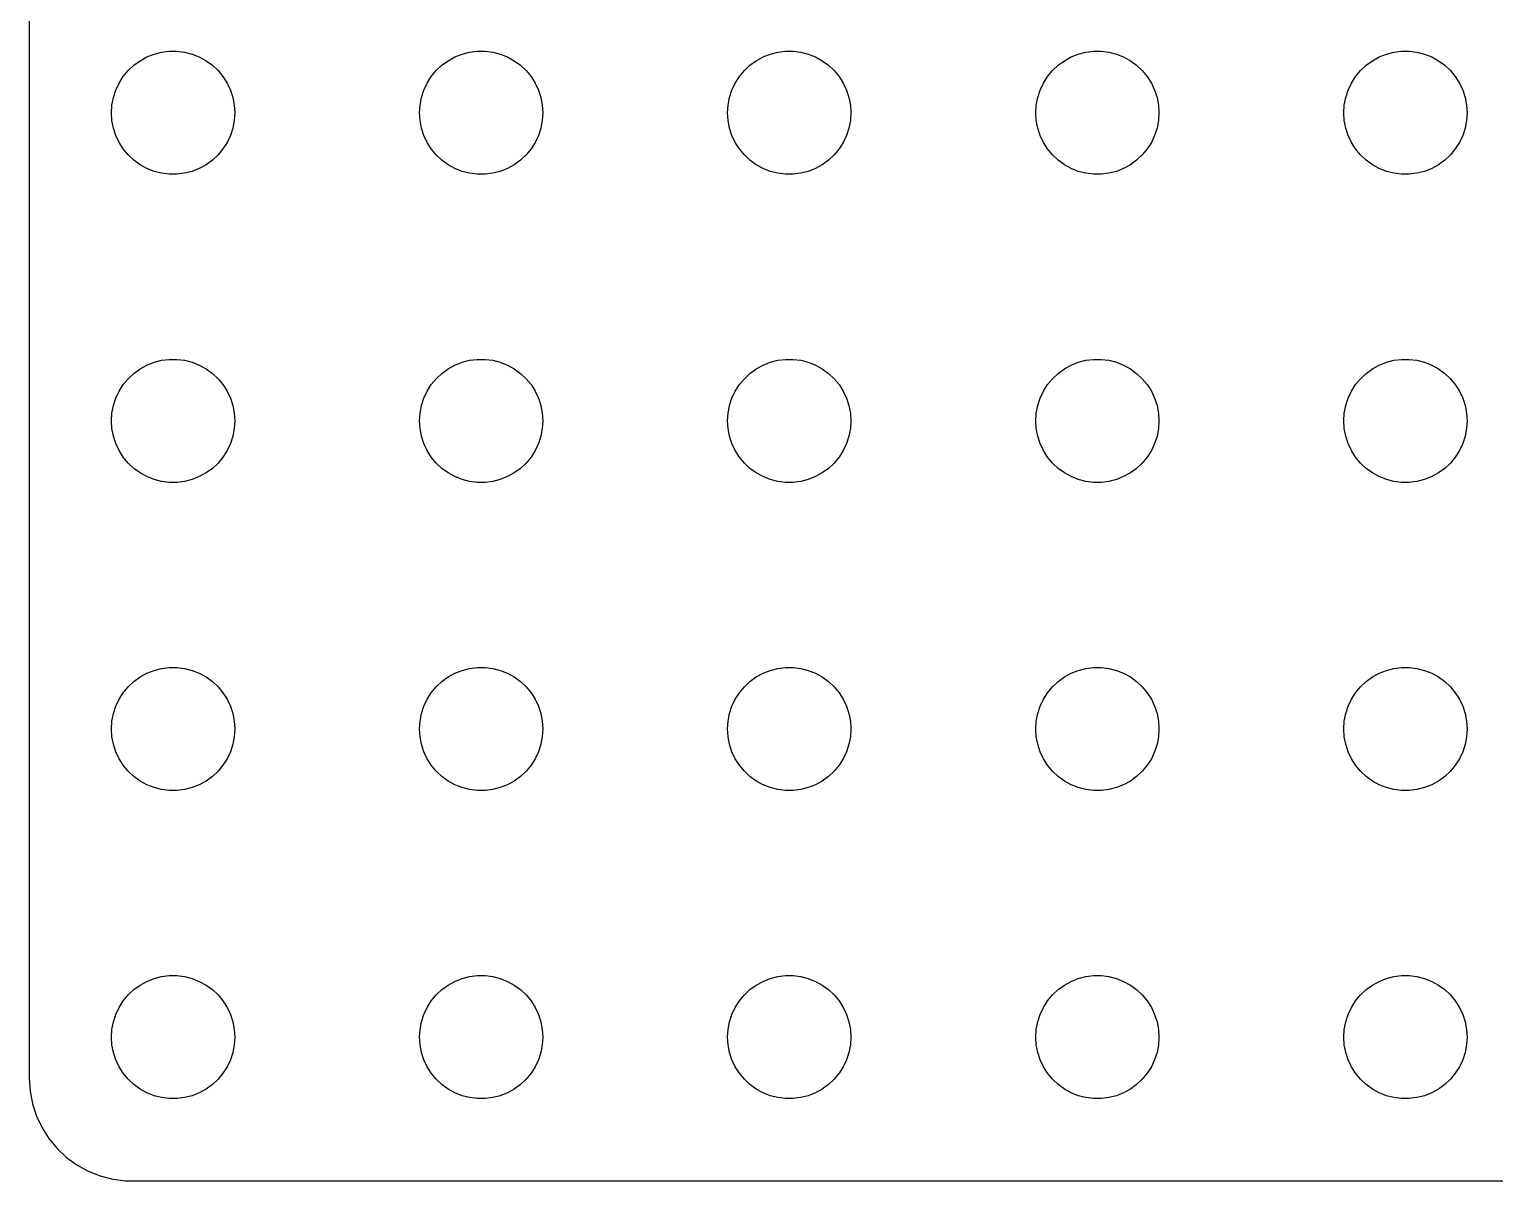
# Model space of a CAD drawing. Header units: metres. Extents: x -134 to 134, y -112 to 112.
# Drawn here: x -134.5 to -63.2, y -112 to -55.9 of the extents above; entities that cross this region are included whole.
import ezdxf

# ---------------------------------------------------------------- set-up
doc = ezdxf.new("R2010")
doc.units = ezdxf.units.M

msp = doc.modelspace()

# ---------------------------------------------------------------- linework, layer by layer
for p, q in [((-134.5, 107), (-134.5, -107)), ((-128.427, -57.1468), (-128.062, -57.0531)), ((-128.062, -57.0531), (-127.688, -57.0059)), ((-127.688, -57.0059), (-127.312, -57.0059)), ((-127.312, -57.0059), (-126.938, -57.0531)), ((-126.938, -57.0531), (-126.573, -57.1468)), ((-113.427, -57.1468), (-113.062, -57.0531)), ((-113.062, -57.0531), (-112.688, -57.0059)), ((-112.688, -57.0059), (-112.312, -57.0059)), ((-112.312, -57.0059), (-111.938, -57.0531)), ((-111.938, -57.0531), (-111.573, -57.1468)), ((-98.427, -57.1468), (-98.0621, -57.0531)), ((-98.0621, -57.0531), (-97.6884, -57.0059)), ((-97.6884, -57.0059), (-97.3116, -57.0059)), ((-97.3116, -57.0059), (-96.9379, -57.0531)), ((-96.9379, -57.0531), (-96.573, -57.1468)), ((-83.427, -57.1468), (-83.0621, -57.0531)), ((-83.0621, -57.0531), (-82.6884, -57.0059)), ((-82.6884, -57.0059), (-82.3116, -57.0059)), ((-82.3116, -57.0059), (-81.9379, -57.0531)), ((-81.9379, -57.0531), (-81.573, -57.1468)), ((-68.427, -57.1468), (-68.0621, -57.0531)), ((-68.0621, -57.0531), (-67.6884, -57.0059)), ((-67.6884, -57.0059), (-67.3116, -57.0059)), ((-67.3116, -57.0059), (-66.9379, -57.0531)), ((-66.9379, -57.0531), (-66.573, -57.1468)), ((-129.687, -57.9464), (-129.412, -57.6885)), ((-129.412, -57.6885), (-129.107, -57.467)), ((-129.107, -57.467), (-128.777, -57.2855)), ((-128.777, -57.2855), (-128.427, -57.1468)), ((-126.573, -57.1468), (-126.223, -57.2855)), ((-126.223, -57.2855), (-125.893, -57.467)), ((-125.893, -57.467), (-125.588, -57.6885)), ((-125.588, -57.6885), (-125.313, -57.9464)), ((-114.687, -57.9464), (-114.412, -57.6885)), ((-114.412, -57.6885), (-114.107, -57.467)), ((-114.107, -57.467), (-113.777, -57.2855)), ((-113.777, -57.2855), (-113.427, -57.1468)), ((-111.573, -57.1468), (-111.223, -57.2855)), ((-111.223, -57.2855), (-110.893, -57.467)), ((-110.893, -57.467), (-110.588, -57.6885)), ((-110.588, -57.6885), (-110.313, -57.9464)), ((-99.6869, -57.9464), (-99.4123, -57.6885)), ((-99.4123, -57.6885), (-99.1075, -57.467)), ((-99.1075, -57.467), (-98.7773, -57.2855)), ((-98.7773, -57.2855), (-98.427, -57.1468)), ((-96.573, -57.1468), (-96.2227, -57.2855)), ((-96.2227, -57.2855), (-95.8925, -57.467)), ((-95.8925, -57.467), (-95.5877, -57.6885)), ((-95.5877, -57.6885), (-95.3131, -57.9464)), ((-84.6869, -57.9464), (-84.4123, -57.6885)), ((-84.4123, -57.6885), (-84.1075, -57.467)), ((-84.1075, -57.467), (-83.7773, -57.2855)), ((-83.7773, -57.2855), (-83.427, -57.1468)), ((-81.573, -57.1468), (-81.2227, -57.2855)), ((-81.2227, -57.2855), (-80.8925, -57.467)), ((-80.8925, -57.467), (-80.5877, -57.6885)), ((-80.5877, -57.6885), (-80.3131, -57.9464)), ((-69.6869, -57.9464), (-69.4123, -57.6885)), ((-69.4123, -57.6885), (-69.1075, -57.467)), ((-69.1075, -57.467), (-68.7773, -57.2855)), ((-68.7773, -57.2855), (-68.427, -57.1468)), ((-66.573, -57.1468), (-66.2227, -57.2855)), ((-66.2227, -57.2855), (-65.8925, -57.467)), ((-65.8925, -57.467), (-65.5877, -57.6885)), ((-65.5877, -57.6885), (-65.3131, -57.9464)), ((-130.129, -58.5547), (-129.927, -58.2366)), ((-129.927, -58.2366), (-129.687, -57.9464)), ((-125.313, -57.9464), (-125.073, -58.2366)), ((-125.073, -58.2366), (-124.871, -58.5547)), ((-115.129, -58.5547), (-114.927, -58.2366)), ((-114.927, -58.2366), (-114.687, -57.9464)), ((-110.313, -57.9464), (-110.073, -58.2366)), ((-110.073, -58.2366), (-109.871, -58.5547)), ((-100.129, -58.5547), (-99.927, -58.2366)), ((-99.927, -58.2366), (-99.6869, -57.9464)), ((-95.3131, -57.9464), (-95.073, -58.2366)), ((-95.073, -58.2366), (-94.8711, -58.5547)), ((-85.1289, -58.5547), (-84.927, -58.2366)), ((-84.927, -58.2366), (-84.6869, -57.9464)), ((-80.3131, -57.9464), (-80.073, -58.2366)), ((-80.073, -58.2366), (-79.8711, -58.5547)), ((-70.1289, -58.5547), (-69.927, -58.2366)), ((-69.927, -58.2366), (-69.6869, -57.9464)), ((-65.3131, -57.9464), (-65.073, -58.2366)), ((-65.073, -58.2366), (-64.8711, -58.5547)), ((-130.406, -59.2539), (-130.289, -58.8956)), ((-130.289, -58.8956), (-130.129, -58.5547)), ((-124.871, -58.5547), (-124.711, -58.8956)), ((-124.711, -58.8956), (-124.594, -59.2539)), ((-115.406, -59.2539), (-115.289, -58.8956)), ((-115.289, -58.8956), (-115.129, -58.5547)), ((-109.871, -58.5547), (-109.711, -58.8956)), ((-109.711, -58.8956), (-109.594, -59.2539)), ((-100.406, -59.2539), (-100.289, -58.8956)), ((-100.289, -58.8956), (-100.129, -58.5547)), ((-94.8711, -58.5547), (-94.7107, -58.8956)), ((-94.7107, -58.8956), (-94.5943, -59.2539)), ((-85.4057, -59.2539), (-85.2893, -58.8956)), ((-85.2893, -58.8956), (-85.1289, -58.5547)), ((-79.8711, -58.5547), (-79.7107, -58.8956)), ((-79.7107, -58.8956), (-79.5943, -59.2539)), ((-70.4057, -59.2539), (-70.2893, -58.8956)), ((-70.2893, -58.8956), (-70.1289, -58.5547)), ((-64.8711, -58.5547), (-64.7107, -58.8956)), ((-64.7107, -58.8956), (-64.5943, -59.2539)), ((-130.5, -60), (-130.476, -59.624)), ((-130.476, -59.624), (-130.406, -59.2539)), ((-124.594, -59.2539), (-124.524, -59.624)), ((-124.524, -59.624), (-124.5, -60)), ((-115.5, -60), (-115.476, -59.624)), ((-115.476, -59.624), (-115.406, -59.2539)), ((-109.594, -59.2539), (-109.524, -59.624)), ((-109.524, -59.624), (-109.5, -60)), ((-100.5, -60), (-100.476, -59.624)), ((-100.476, -59.624), (-100.406, -59.2539)), ((-94.5943, -59.2539), (-94.5237, -59.624)), ((-94.5237, -59.624), (-94.5, -60)), ((-85.5, -60), (-85.4763, -59.624)), ((-85.4763, -59.624), (-85.4057, -59.2539)), ((-79.5943, -59.2539), (-79.5237, -59.624)), ((-79.5237, -59.624), (-79.5, -60)), ((-70.5, -60), (-70.4763, -59.624)), ((-70.4763, -59.624), (-70.4057, -59.2539)), ((-64.5943, -59.2539), (-64.5237, -59.624)), ((-64.5237, -59.624), (-64.5, -60)), ((-130.476, -60.376), (-130.5, -60)), ((-130.406, -60.7461), (-130.476, -60.376)), ((-124.524, -60.376), (-124.594, -60.7461)), ((-124.5, -60), (-124.524, -60.376)), ((-115.476, -60.376), (-115.5, -60)), ((-115.406, -60.7461), (-115.476, -60.376)), ((-109.524, -60.376), (-109.594, -60.7461)), ((-109.5, -60), (-109.524, -60.376)), ((-100.476, -60.376), (-100.5, -60)), ((-100.406, -60.7461), (-100.476, -60.376)), ((-94.5237, -60.376), (-94.5943, -60.7461)), ((-94.5, -60), (-94.5237, -60.376)), ((-85.4763, -60.376), (-85.5, -60)), ((-85.4057, -60.7461), (-85.4763, -60.376)), ((-79.5237, -60.376), (-79.5943, -60.7461)), ((-79.5, -60), (-79.5237, -60.376)), ((-70.4763, -60.376), (-70.5, -60)), ((-70.4057, -60.7461), (-70.4763, -60.376)), ((-64.5237, -60.376), (-64.5943, -60.7461)), ((-64.5, -60), (-64.5237, -60.376)), ((-130.289, -61.1044), (-130.406, -60.7461)), ((-130.129, -61.4453), (-130.289, -61.1044)), ((-124.711, -61.1044), (-124.871, -61.4453)), ((-124.594, -60.7461), (-124.711, -61.1044)), ((-115.289, -61.1044), (-115.406, -60.7461)), ((-115.129, -61.4453), (-115.289, -61.1044)), ((-109.711, -61.1044), (-109.871, -61.4453)), ((-109.594, -60.7461), (-109.711, -61.1044)), ((-100.289, -61.1044), (-100.406, -60.7461)), ((-100.129, -61.4453), (-100.289, -61.1044)), ((-94.7107, -61.1044), (-94.8711, -61.4453)), ((-94.5943, -60.7461), (-94.7107, -61.1044)), ((-85.2893, -61.1044), (-85.4057, -60.7461)), ((-85.1289, -61.4453), (-85.2893, -61.1044)), ((-79.7107, -61.1044), (-79.8711, -61.4453)), ((-79.5943, -60.7461), (-79.7107, -61.1044)), ((-70.2893, -61.1044), (-70.4057, -60.7461)), ((-70.1289, -61.4453), (-70.2893, -61.1044)), ((-64.7107, -61.1044), (-64.8711, -61.4453)), ((-64.5943, -60.7461), (-64.7107, -61.1044)), ((-129.927, -61.7634), (-130.129, -61.4453)), ((-129.687, -62.0536), (-129.927, -61.7634)), ((-129.412, -62.3115), (-129.687, -62.0536)), ((-125.313, -62.0536), (-125.588, -62.3115)), ((-125.073, -61.7634), (-125.313, -62.0536)), ((-124.871, -61.4453), (-125.073, -61.7634)), ((-114.927, -61.7634), (-115.129, -61.4453)), ((-114.687, -62.0536), (-114.927, -61.7634)), ((-114.412, -62.3115), (-114.687, -62.0536)), ((-110.313, -62.0536), (-110.588, -62.3115)), ((-110.073, -61.7634), (-110.313, -62.0536)), ((-109.871, -61.4453), (-110.073, -61.7634)), ((-99.927, -61.7634), (-100.129, -61.4453)), ((-99.6869, -62.0536), (-99.927, -61.7634)), ((-99.4123, -62.3115), (-99.6869, -62.0536)), ((-95.3131, -62.0536), (-95.5877, -62.3115)), ((-95.073, -61.7634), (-95.3131, -62.0536)), ((-94.8711, -61.4453), (-95.073, -61.7634)), ((-84.927, -61.7634), (-85.1289, -61.4453)), ((-84.6869, -62.0536), (-84.927, -61.7634)), ((-84.4123, -62.3115), (-84.6869, -62.0536)), ((-80.3131, -62.0536), (-80.5877, -62.3115)), ((-80.073, -61.7634), (-80.3131, -62.0536)), ((-79.8711, -61.4453), (-80.073, -61.7634)), ((-69.927, -61.7634), (-70.1289, -61.4453)), ((-69.6869, -62.0536), (-69.927, -61.7634)), ((-69.4123, -62.3115), (-69.6869, -62.0536)), ((-65.3131, -62.0536), (-65.5877, -62.3115)), ((-65.073, -61.7634), (-65.3131, -62.0536)), ((-64.8711, -61.4453), (-65.073, -61.7634)), ((-129.107, -62.533), (-129.412, -62.3115)), ((-128.777, -62.7145), (-129.107, -62.533)), ((-128.427, -62.8532), (-128.777, -62.7145)), ((-126.223, -62.7145), (-126.573, -62.8532)), ((-125.893, -62.533), (-126.223, -62.7145)), ((-125.588, -62.3115), (-125.893, -62.533)), ((-114.107, -62.533), (-114.412, -62.3115)), ((-113.777, -62.7145), (-114.107, -62.533)), ((-113.427, -62.8532), (-113.777, -62.7145)), ((-111.223, -62.7145), (-111.573, -62.8532)), ((-110.893, -62.533), (-111.223, -62.7145)), ((-110.588, -62.3115), (-110.893, -62.533)), ((-99.1075, -62.533), (-99.4123, -62.3115)), ((-98.7773, -62.7145), (-99.1075, -62.533)), ((-98.427, -62.8532), (-98.7773, -62.7145)), ((-96.2227, -62.7145), (-96.573, -62.8532)), ((-95.8925, -62.533), (-96.2227, -62.7145)), ((-95.5877, -62.3115), (-95.8925, -62.533)), ((-84.1075, -62.533), (-84.4123, -62.3115)), ((-83.7773, -62.7145), (-84.1075, -62.533)), ((-83.427, -62.8532), (-83.7773, -62.7145)), ((-81.2227, -62.7145), (-81.573, -62.8532)), ((-80.8925, -62.533), (-81.2227, -62.7145)), ((-80.5877, -62.3115), (-80.8925, -62.533)), ((-69.1075, -62.533), (-69.4123, -62.3115)), ((-68.7773, -62.7145), (-69.1075, -62.533)), ((-68.427, -62.8532), (-68.7773, -62.7145)), ((-66.2227, -62.7145), (-66.573, -62.8532)), ((-65.8925, -62.533), (-66.2227, -62.7145)), ((-65.5877, -62.3115), (-65.8925, -62.533)), ((-128.062, -62.9469), (-128.427, -62.8532)), ((-127.688, -62.9941), (-128.062, -62.9469)), ((-127.312, -62.9941), (-127.688, -62.9941)), ((-126.938, -62.9469), (-127.312, -62.9941)), ((-126.573, -62.8532), (-126.938, -62.9469)), ((-113.062, -62.9469), (-113.427, -62.8532)), ((-112.688, -62.9941), (-113.062, -62.9469)), ((-112.312, -62.9941), (-112.688, -62.9941)), ((-111.938, -62.9469), (-112.312, -62.9941)), ((-111.573, -62.8532), (-111.938, -62.9469)), ((-98.0621, -62.9469), (-98.427, -62.8532)), ((-97.6884, -62.9941), (-98.0621, -62.9469)), ((-97.3116, -62.9941), (-97.6884, -62.9941)), ((-96.9379, -62.9469), (-97.3116, -62.9941)), ((-96.573, -62.8532), (-96.9379, -62.9469)), ((-83.0621, -62.9469), (-83.427, -62.8532)), ((-82.6884, -62.9941), (-83.0621, -62.9469)), ((-82.3116, -62.9941), (-82.6884, -62.9941)), ((-81.9379, -62.9469), (-82.3116, -62.9941)), ((-81.573, -62.8532), (-81.9379, -62.9469)), ((-68.0621, -62.9469), (-68.427, -62.8532)), ((-67.6884, -62.9941), (-68.0621, -62.9469)), ((-67.3116, -62.9941), (-67.6884, -62.9941)), ((-66.9379, -62.9469), (-67.3116, -62.9941)), ((-66.573, -62.8532), (-66.9379, -62.9469)), ((-128.427, -72.1468), (-128.062, -72.0531)), ((-128.062, -72.0531), (-127.688, -72.0059)), ((-127.688, -72.0059), (-127.312, -72.0059)), ((-127.312, -72.0059), (-126.938, -72.0531)), ((-126.938, -72.0531), (-126.573, -72.1468)), ((-113.427, -72.1468), (-113.062, -72.0531)), ((-113.062, -72.0531), (-112.688, -72.0059)), ((-112.688, -72.0059), (-112.312, -72.0059)), ((-112.312, -72.0059), (-111.938, -72.0531)), ((-111.938, -72.0531), (-111.573, -72.1468)), ((-98.427, -72.1468), (-98.0621, -72.0531)), ((-98.0621, -72.0531), (-97.6884, -72.0059)), ((-97.6884, -72.0059), (-97.3116, -72.0059)), ((-97.3116, -72.0059), (-96.9379, -72.0531)), ((-96.9379, -72.0531), (-96.573, -72.1468)), ((-83.427, -72.1468), (-83.0621, -72.0531)), ((-83.0621, -72.0531), (-82.6884, -72.0059)), ((-82.6884, -72.0059), (-82.3116, -72.0059)), ((-82.3116, -72.0059), (-81.9379, -72.0531)), ((-81.9379, -72.0531), (-81.573, -72.1468)), ((-68.427, -72.1468), (-68.0621, -72.0531)), ((-68.0621, -72.0531), (-67.6884, -72.0059)), ((-67.6884, -72.0059), (-67.3116, -72.0059)), ((-67.3116, -72.0059), (-66.9379, -72.0531)), ((-66.9379, -72.0531), (-66.573, -72.1468)), ((-129.687, -72.9464), (-129.412, -72.6885)), ((-129.412, -72.6885), (-129.107, -72.467)), ((-129.107, -72.467), (-128.777, -72.2855)), ((-128.777, -72.2855), (-128.427, -72.1468)), ((-126.573, -72.1468), (-126.223, -72.2855)), ((-126.223, -72.2855), (-125.893, -72.467)), ((-125.893, -72.467), (-125.588, -72.6885)), ((-125.588, -72.6885), (-125.313, -72.9464)), ((-114.687, -72.9464), (-114.412, -72.6885)), ((-114.412, -72.6885), (-114.107, -72.467)), ((-114.107, -72.467), (-113.777, -72.2855)), ((-113.777, -72.2855), (-113.427, -72.1468)), ((-111.573, -72.1468), (-111.223, -72.2855)), ((-111.223, -72.2855), (-110.893, -72.467)), ((-110.893, -72.467), (-110.588, -72.6885)), ((-110.588, -72.6885), (-110.313, -72.9464)), ((-99.6869, -72.9464), (-99.4123, -72.6885)), ((-99.4123, -72.6885), (-99.1075, -72.467)), ((-99.1075, -72.467), (-98.7773, -72.2855)), ((-98.7773, -72.2855), (-98.427, -72.1468)), ((-96.573, -72.1468), (-96.2227, -72.2855)), ((-96.2227, -72.2855), (-95.8925, -72.467)), ((-95.8925, -72.467), (-95.5877, -72.6885)), ((-95.5877, -72.6885), (-95.3131, -72.9464)), ((-84.6869, -72.9464), (-84.4123, -72.6885)), ((-84.4123, -72.6885), (-84.1075, -72.467)), ((-84.1075, -72.467), (-83.7773, -72.2855)), ((-83.7773, -72.2855), (-83.427, -72.1468)), ((-81.573, -72.1468), (-81.2227, -72.2855)), ((-81.2227, -72.2855), (-80.8925, -72.467)), ((-80.8925, -72.467), (-80.5877, -72.6885)), ((-80.5877, -72.6885), (-80.3131, -72.9464)), ((-69.6869, -72.9464), (-69.4123, -72.6885)), ((-69.4123, -72.6885), (-69.1075, -72.467)), ((-69.1075, -72.467), (-68.7773, -72.2855)), ((-68.7773, -72.2855), (-68.427, -72.1468)), ((-66.573, -72.1468), (-66.2227, -72.2855)), ((-66.2227, -72.2855), (-65.8925, -72.467)), ((-65.8925, -72.467), (-65.5877, -72.6885)), ((-65.5877, -72.6885), (-65.3131, -72.9464)), ((-130.129, -73.5547), (-129.927, -73.2366)), ((-129.927, -73.2366), (-129.687, -72.9464)), ((-125.313, -72.9464), (-125.073, -73.2366)), ((-125.073, -73.2366), (-124.871, -73.5547)), ((-115.129, -73.5547), (-114.927, -73.2366)), ((-114.927, -73.2366), (-114.687, -72.9464)), ((-110.313, -72.9464), (-110.073, -73.2366)), ((-110.073, -73.2366), (-109.871, -73.5547)), ((-100.129, -73.5547), (-99.927, -73.2366)), ((-99.927, -73.2366), (-99.6869, -72.9464)), ((-95.3131, -72.9464), (-95.073, -73.2366)), ((-95.073, -73.2366), (-94.8711, -73.5547)), ((-85.1289, -73.5547), (-84.927, -73.2366)), ((-84.927, -73.2366), (-84.6869, -72.9464)), ((-80.3131, -72.9464), (-80.073, -73.2366)), ((-80.073, -73.2366), (-79.8711, -73.5547)), ((-70.1289, -73.5547), (-69.927, -73.2366)), ((-69.927, -73.2366), (-69.6869, -72.9464)), ((-65.3131, -72.9464), (-65.073, -73.2366)), ((-65.073, -73.2366), (-64.8711, -73.5547)), ((-130.406, -74.2539), (-130.289, -73.8956)), ((-130.289, -73.8956), (-130.129, -73.5547)), ((-124.871, -73.5547), (-124.711, -73.8956)), ((-124.711, -73.8956), (-124.594, -74.2539)), ((-115.406, -74.2539), (-115.289, -73.8956)), ((-115.289, -73.8956), (-115.129, -73.5547)), ((-109.871, -73.5547), (-109.711, -73.8956)), ((-109.711, -73.8956), (-109.594, -74.2539)), ((-100.406, -74.2539), (-100.289, -73.8956)), ((-100.289, -73.8956), (-100.129, -73.5547)), ((-94.8711, -73.5547), (-94.7107, -73.8956)), ((-94.7107, -73.8956), (-94.5943, -74.2539)), ((-85.4057, -74.2539), (-85.2893, -73.8956)), ((-85.2893, -73.8956), (-85.1289, -73.5547)), ((-79.8711, -73.5547), (-79.7107, -73.8956)), ((-79.7107, -73.8956), (-79.5943, -74.2539)), ((-70.4057, -74.2539), (-70.2893, -73.8956)), ((-70.2893, -73.8956), (-70.1289, -73.5547)), ((-64.8711, -73.5547), (-64.7107, -73.8956)), ((-64.7107, -73.8956), (-64.5943, -74.2539)), ((-130.5, -75), (-130.476, -74.624)), ((-130.476, -74.624), (-130.406, -74.2539)), ((-124.594, -74.2539), (-124.524, -74.624)), ((-124.524, -74.624), (-124.5, -75)), ((-115.5, -75), (-115.476, -74.624)), ((-115.476, -74.624), (-115.406, -74.2539)), ((-109.594, -74.2539), (-109.524, -74.624)), ((-109.524, -74.624), (-109.5, -75)), ((-100.5, -75), (-100.476, -74.624)), ((-100.476, -74.624), (-100.406, -74.2539)), ((-94.5943, -74.2539), (-94.5237, -74.624)), ((-94.5237, -74.624), (-94.5, -75)), ((-85.5, -75), (-85.4763, -74.624)), ((-85.4763, -74.624), (-85.4057, -74.2539)), ((-79.5943, -74.2539), (-79.5237, -74.624)), ((-79.5237, -74.624), (-79.5, -75)), ((-70.5, -75), (-70.4763, -74.624)), ((-70.4763, -74.624), (-70.4057, -74.2539)), ((-64.5943, -74.2539), (-64.5237, -74.624)), ((-64.5237, -74.624), (-64.5, -75)), ((-130.476, -75.376), (-130.5, -75)), ((-130.406, -75.7461), (-130.476, -75.376)), ((-124.524, -75.376), (-124.594, -75.7461)), ((-124.5, -75), (-124.524, -75.376)), ((-115.476, -75.376), (-115.5, -75)), ((-115.406, -75.7461), (-115.476, -75.376)), ((-109.524, -75.376), (-109.594, -75.7461)), ((-109.5, -75), (-109.524, -75.376)), ((-100.476, -75.376), (-100.5, -75)), ((-100.406, -75.7461), (-100.476, -75.376)), ((-94.5237, -75.376), (-94.5943, -75.7461)), ((-94.5, -75), (-94.5237, -75.376)), ((-85.4763, -75.376), (-85.5, -75)), ((-85.4057, -75.7461), (-85.4763, -75.376)), ((-79.5237, -75.376), (-79.5943, -75.7461)), ((-79.5, -75), (-79.5237, -75.376)), ((-70.4763, -75.376), (-70.5, -75)), ((-70.4057, -75.7461), (-70.4763, -75.376)), ((-64.5237, -75.376), (-64.5943, -75.7461)), ((-64.5, -75), (-64.5237, -75.376)), ((-130.289, -76.1044), (-130.406, -75.7461)), ((-130.129, -76.4453), (-130.289, -76.1044)), ((-124.711, -76.1044), (-124.871, -76.4453)), ((-124.594, -75.7461), (-124.711, -76.1044)), ((-115.289, -76.1044), (-115.406, -75.7461)), ((-115.129, -76.4453), (-115.289, -76.1044)), ((-109.711, -76.1044), (-109.871, -76.4453)), ((-109.594, -75.7461), (-109.711, -76.1044)), ((-100.289, -76.1044), (-100.406, -75.7461)), ((-100.129, -76.4453), (-100.289, -76.1044)), ((-94.7107, -76.1044), (-94.8711, -76.4453)), ((-94.5943, -75.7461), (-94.7107, -76.1044)), ((-85.2893, -76.1044), (-85.4057, -75.7461)), ((-85.1289, -76.4453), (-85.2893, -76.1044)), ((-79.7107, -76.1044), (-79.8711, -76.4453)), ((-79.5943, -75.7461), (-79.7107, -76.1044)), ((-70.2893, -76.1044), (-70.4057, -75.7461)), ((-70.1289, -76.4453), (-70.2893, -76.1044)), ((-64.7107, -76.1044), (-64.8711, -76.4453)), ((-64.5943, -75.7461), (-64.7107, -76.1044)), ((-129.927, -76.7634), (-130.129, -76.4453)), ((-129.687, -77.0536), (-129.927, -76.7634)), ((-125.073, -76.7634), (-125.313, -77.0536)), ((-124.871, -76.4453), (-125.073, -76.7634)), ((-114.927, -76.7634), (-115.129, -76.4453)), ((-114.687, -77.0536), (-114.927, -76.7634)), ((-110.073, -76.7634), (-110.313, -77.0536)), ((-109.871, -76.4453), (-110.073, -76.7634)), ((-99.927, -76.7634), (-100.129, -76.4453)), ((-99.6869, -77.0536), (-99.927, -76.7634)), ((-95.073, -76.7634), (-95.3131, -77.0536)), ((-94.8711, -76.4453), (-95.073, -76.7634)), ((-84.927, -76.7634), (-85.1289, -76.4453)), ((-84.6869, -77.0536), (-84.927, -76.7634)), ((-80.073, -76.7634), (-80.3131, -77.0536)), ((-79.8711, -76.4453), (-80.073, -76.7634)), ((-69.927, -76.7634), (-70.1289, -76.4453)), ((-69.6869, -77.0536), (-69.927, -76.7634)), ((-65.073, -76.7634), (-65.3131, -77.0536)), ((-64.8711, -76.4453), (-65.073, -76.7634)), ((-129.412, -77.3115), (-129.687, -77.0536)), ((-129.107, -77.533), (-129.412, -77.3115)), ((-128.777, -77.7145), (-129.107, -77.533)), ((-128.427, -77.8532), (-128.777, -77.7145)), ((-126.223, -77.7145), (-126.573, -77.8532)), ((-125.893, -77.533), (-126.223, -77.7145)), ((-125.588, -77.3115), (-125.893, -77.533)), ((-125.313, -77.0536), (-125.588, -77.3115)), ((-114.412, -77.3115), (-114.687, -77.0536)), ((-114.107, -77.533), (-114.412, -77.3115)), ((-113.777, -77.7145), (-114.107, -77.533)), ((-113.427, -77.8532), (-113.777, -77.7145)), ((-111.223, -77.7145), (-111.573, -77.8532)), ((-110.893, -77.533), (-111.223, -77.7145)), ((-110.588, -77.3115), (-110.893, -77.533)), ((-110.313, -77.0536), (-110.588, -77.3115)), ((-99.4123, -77.3115), (-99.6869, -77.0536)), ((-99.1075, -77.533), (-99.4123, -77.3115)), ((-98.7773, -77.7145), (-99.1075, -77.533)), ((-98.427, -77.8532), (-98.7773, -77.7145)), ((-96.2227, -77.7145), (-96.573, -77.8532)), ((-95.8925, -77.533), (-96.2227, -77.7145)), ((-95.5877, -77.3115), (-95.8925, -77.533)), ((-95.3131, -77.0536), (-95.5877, -77.3115)), ((-84.4123, -77.3115), (-84.6869, -77.0536)), ((-84.1075, -77.533), (-84.4123, -77.3115)), ((-83.7773, -77.7145), (-84.1075, -77.533)), ((-83.427, -77.8532), (-83.7773, -77.7145)), ((-81.2227, -77.7145), (-81.573, -77.8532)), ((-80.8925, -77.533), (-81.2227, -77.7145)), ((-80.5877, -77.3115), (-80.8925, -77.533)), ((-80.3131, -77.0536), (-80.5877, -77.3115)), ((-69.4123, -77.3115), (-69.6869, -77.0536)), ((-69.1075, -77.533), (-69.4123, -77.3115)), ((-68.7773, -77.7145), (-69.1075, -77.533)), ((-68.427, -77.8532), (-68.7773, -77.7145)), ((-66.2227, -77.7145), (-66.573, -77.8532)), ((-65.8925, -77.533), (-66.2227, -77.7145)), ((-65.5877, -77.3115), (-65.8925, -77.533)), ((-65.3131, -77.0536), (-65.5877, -77.3115)), ((-128.062, -77.9469), (-128.427, -77.8532)), ((-127.688, -77.9941), (-128.062, -77.9469)), ((-127.312, -77.9941), (-127.688, -77.9941)), ((-126.938, -77.9469), (-127.312, -77.9941)), ((-126.573, -77.8532), (-126.938, -77.9469)), ((-113.062, -77.9469), (-113.427, -77.8532)), ((-112.688, -77.9941), (-113.062, -77.9469)), ((-112.312, -77.9941), (-112.688, -77.9941)), ((-111.938, -77.9469), (-112.312, -77.9941)), ((-111.573, -77.8532), (-111.938, -77.9469)), ((-98.0621, -77.9469), (-98.427, -77.8532)), ((-97.6884, -77.9941), (-98.0621, -77.9469)), ((-97.3116, -77.9941), (-97.6884, -77.9941)), ((-96.9379, -77.9469), (-97.3116, -77.9941)), ((-96.573, -77.8532), (-96.9379, -77.9469)), ((-83.0621, -77.9469), (-83.427, -77.8532)), ((-82.6884, -77.9941), (-83.0621, -77.9469)), ((-82.3116, -77.9941), (-82.6884, -77.9941)), ((-81.9379, -77.9469), (-82.3116, -77.9941)), ((-81.573, -77.8532), (-81.9379, -77.9469)), ((-68.0621, -77.9469), (-68.427, -77.8532)), ((-67.6884, -77.9941), (-68.0621, -77.9469)), ((-67.3116, -77.9941), (-67.6884, -77.9941)), ((-66.9379, -77.9469), (-67.3116, -77.9941)), ((-66.573, -77.8532), (-66.9379, -77.9469)), ((-128.062, -87.0531), (-127.688, -87.0059)), ((-127.688, -87.0059), (-127.312, -87.0059)), ((-127.312, -87.0059), (-126.938, -87.0531)), ((-113.062, -87.0531), (-112.688, -87.0059)), ((-112.688, -87.0059), (-112.312, -87.0059)), ((-112.312, -87.0059), (-111.938, -87.0531)), ((-98.0621, -87.0531), (-97.6884, -87.0059)), ((-97.6884, -87.0059), (-97.3116, -87.0059)), ((-97.3116, -87.0059), (-96.9379, -87.0531)), ((-83.0621, -87.0531), (-82.6884, -87.0059)), ((-82.6884, -87.0059), (-82.3116, -87.0059)), ((-82.3116, -87.0059), (-81.9379, -87.0531)), ((-68.0621, -87.0531), (-67.6884, -87.0059)), ((-67.6884, -87.0059), (-67.3116, -87.0059)), ((-67.3116, -87.0059), (-66.9379, -87.0531)), ((-129.687, -87.9464), (-129.412, -87.6885)), ((-129.412, -87.6885), (-129.107, -87.467)), ((-129.107, -87.467), (-128.777, -87.2855)), ((-128.777, -87.2855), (-128.427, -87.1468)), ((-128.427, -87.1468), (-128.062, -87.0531)), ((-126.938, -87.0531), (-126.573, -87.1468)), ((-126.573, -87.1468), (-126.223, -87.2855)), ((-126.223, -87.2855), (-125.893, -87.467)), ((-125.893, -87.467), (-125.588, -87.6885)), ((-125.588, -87.6885), (-125.313, -87.9464)), ((-114.687, -87.9464), (-114.412, -87.6885)), ((-114.412, -87.6885), (-114.107, -87.467)), ((-114.107, -87.467), (-113.777, -87.2855)), ((-113.777, -87.2855), (-113.427, -87.1468)), ((-113.427, -87.1468), (-113.062, -87.0531)), ((-111.938, -87.0531), (-111.573, -87.1468)), ((-111.573, -87.1468), (-111.223, -87.2855)), ((-111.223, -87.2855), (-110.893, -87.467)), ((-110.893, -87.467), (-110.588, -87.6885)), ((-110.588, -87.6885), (-110.313, -87.9464)), ((-99.6869, -87.9464), (-99.4123, -87.6885)), ((-99.4123, -87.6885), (-99.1075, -87.467)), ((-99.1075, -87.467), (-98.7773, -87.2855)), ((-98.7773, -87.2855), (-98.427, -87.1468)), ((-98.427, -87.1468), (-98.0621, -87.0531)), ((-96.9379, -87.0531), (-96.573, -87.1468)), ((-96.573, -87.1468), (-96.2227, -87.2855)), ((-96.2227, -87.2855), (-95.8925, -87.467)), ((-95.8925, -87.467), (-95.5877, -87.6885)), ((-95.5877, -87.6885), (-95.3131, -87.9464)), ((-84.6869, -87.9464), (-84.4123, -87.6885)), ((-84.4123, -87.6885), (-84.1075, -87.467)), ((-84.1075, -87.467), (-83.7773, -87.2855)), ((-83.7773, -87.2855), (-83.427, -87.1468)), ((-83.427, -87.1468), (-83.0621, -87.0531)), ((-81.9379, -87.0531), (-81.573, -87.1468)), ((-81.573, -87.1468), (-81.2227, -87.2855)), ((-81.2227, -87.2855), (-80.8925, -87.467)), ((-80.8925, -87.467), (-80.5877, -87.6885)), ((-80.5877, -87.6885), (-80.3131, -87.9464)), ((-69.6869, -87.9464), (-69.4123, -87.6885)), ((-69.4123, -87.6885), (-69.1075, -87.467)), ((-69.1075, -87.467), (-68.7773, -87.2855)), ((-68.7773, -87.2855), (-68.427, -87.1468)), ((-68.427, -87.1468), (-68.0621, -87.0531)), ((-66.9379, -87.0531), (-66.573, -87.1468)), ((-66.573, -87.1468), (-66.2227, -87.2855)), ((-66.2227, -87.2855), (-65.8925, -87.467)), ((-65.8925, -87.467), (-65.5877, -87.6885)), ((-65.5877, -87.6885), (-65.3131, -87.9464)), ((-130.129, -88.5547), (-129.927, -88.2366)), ((-129.927, -88.2366), (-129.687, -87.9464)), ((-125.313, -87.9464), (-125.073, -88.2366)), ((-125.073, -88.2366), (-124.871, -88.5547)), ((-115.129, -88.5547), (-114.927, -88.2366)), ((-114.927, -88.2366), (-114.687, -87.9464)), ((-110.313, -87.9464), (-110.073, -88.2366)), ((-110.073, -88.2366), (-109.871, -88.5547)), ((-100.129, -88.5547), (-99.927, -88.2366)), ((-99.927, -88.2366), (-99.6869, -87.9464)), ((-95.3131, -87.9464), (-95.073, -88.2366)), ((-95.073, -88.2366), (-94.8711, -88.5547)), ((-85.1289, -88.5547), (-84.927, -88.2366)), ((-84.927, -88.2366), (-84.6869, -87.9464)), ((-80.3131, -87.9464), (-80.073, -88.2366)), ((-80.073, -88.2366), (-79.8711, -88.5547)), ((-70.1289, -88.5547), (-69.927, -88.2366)), ((-69.927, -88.2366), (-69.6869, -87.9464)), ((-65.3131, -87.9464), (-65.073, -88.2366)), ((-65.073, -88.2366), (-64.8711, -88.5547)), ((-130.406, -89.2539), (-130.289, -88.8956)), ((-130.289, -88.8956), (-130.129, -88.5547)), ((-124.871, -88.5547), (-124.711, -88.8956)), ((-124.711, -88.8956), (-124.594, -89.2539)), ((-115.406, -89.2539), (-115.289, -88.8956)), ((-115.289, -88.8956), (-115.129, -88.5547)), ((-109.871, -88.5547), (-109.711, -88.8956)), ((-109.711, -88.8956), (-109.594, -89.2539)), ((-100.406, -89.2539), (-100.289, -88.8956)), ((-100.289, -88.8956), (-100.129, -88.5547)), ((-94.8711, -88.5547), (-94.7107, -88.8956)), ((-94.7107, -88.8956), (-94.5943, -89.2539)), ((-85.4057, -89.2539), (-85.2893, -88.8956)), ((-85.2893, -88.8956), (-85.1289, -88.5547)), ((-79.8711, -88.5547), (-79.7107, -88.8956)), ((-79.7107, -88.8956), (-79.5943, -89.2539)), ((-70.4057, -89.2539), (-70.2893, -88.8956)), ((-70.2893, -88.8956), (-70.1289, -88.5547)), ((-64.8711, -88.5547), (-64.7107, -88.8956)), ((-64.7107, -88.8956), (-64.5943, -89.2539)), ((-130.5, -90), (-130.476, -89.624)), ((-130.476, -89.624), (-130.406, -89.2539)), ((-124.594, -89.2539), (-124.524, -89.624)), ((-124.524, -89.624), (-124.5, -90)), ((-115.5, -90), (-115.476, -89.624)), ((-115.476, -89.624), (-115.406, -89.2539)), ((-109.594, -89.2539), (-109.524, -89.624)), ((-109.524, -89.624), (-109.5, -90)), ((-100.5, -90), (-100.476, -89.624)), ((-100.476, -89.624), (-100.406, -89.2539)), ((-94.5943, -89.2539), (-94.5237, -89.624)), ((-94.5237, -89.624), (-94.5, -90)), ((-85.5, -90), (-85.4763, -89.624)), ((-85.4763, -89.624), (-85.4057, -89.2539)), ((-79.5943, -89.2539), (-79.5237, -89.624)), ((-79.5237, -89.624), (-79.5, -90)), ((-70.5, -90), (-70.4763, -89.624)), ((-70.4763, -89.624), (-70.4057, -89.2539)), ((-64.5943, -89.2539), (-64.5237, -89.624)), ((-64.5237, -89.624), (-64.5, -90)), ((-130.476, -90.376), (-130.5, -90)), ((-130.406, -90.7461), (-130.476, -90.376)), ((-124.524, -90.376), (-124.594, -90.7461)), ((-124.5, -90), (-124.524, -90.376)), ((-115.476, -90.376), (-115.5, -90)), ((-115.406, -90.7461), (-115.476, -90.376)), ((-109.524, -90.376), (-109.594, -90.7461)), ((-109.5, -90), (-109.524, -90.376)), ((-100.476, -90.376), (-100.5, -90)), ((-100.406, -90.7461), (-100.476, -90.376)), ((-94.5237, -90.376), (-94.5943, -90.7461)), ((-94.5, -90), (-94.5237, -90.376)), ((-85.4763, -90.376), (-85.5, -90)), ((-85.4057, -90.7461), (-85.4763, -90.376)), ((-79.5237, -90.376), (-79.5943, -90.7461)), ((-79.5, -90), (-79.5237, -90.376)), ((-70.4763, -90.376), (-70.5, -90)), ((-70.4057, -90.7461), (-70.4763, -90.376)), ((-64.5237, -90.376), (-64.5943, -90.7461)), ((-64.5, -90), (-64.5237, -90.376)), ((-130.289, -91.1044), (-130.406, -90.7461)), ((-130.129, -91.4453), (-130.289, -91.1044)), ((-124.711, -91.1044), (-124.871, -91.4453)), ((-124.594, -90.7461), (-124.711, -91.1044)), ((-115.289, -91.1044), (-115.406, -90.7461)), ((-115.129, -91.4453), (-115.289, -91.1044)), ((-109.711, -91.1044), (-109.871, -91.4453)), ((-109.594, -90.7461), (-109.711, -91.1044)), ((-100.289, -91.1044), (-100.406, -90.7461)), ((-100.129, -91.4453), (-100.289, -91.1044)), ((-94.7107, -91.1044), (-94.8711, -91.4453)), ((-94.5943, -90.7461), (-94.7107, -91.1044)), ((-85.2893, -91.1044), (-85.4057, -90.7461)), ((-85.1289, -91.4453), (-85.2893, -91.1044)), ((-79.7107, -91.1044), (-79.8711, -91.4453)), ((-79.5943, -90.7461), (-79.7107, -91.1044)), ((-70.2893, -91.1044), (-70.4057, -90.7461)), ((-70.1289, -91.4453), (-70.2893, -91.1044)), ((-64.7107, -91.1044), (-64.8711, -91.4453)), ((-64.5943, -90.7461), (-64.7107, -91.1044)), ((-129.927, -91.7634), (-130.129, -91.4453)), ((-129.687, -92.0536), (-129.927, -91.7634)), ((-125.073, -91.7634), (-125.313, -92.0536)), ((-124.871, -91.4453), (-125.073, -91.7634)), ((-114.927, -91.7634), (-115.129, -91.4453)), ((-114.687, -92.0536), (-114.927, -91.7634)), ((-110.073, -91.7634), (-110.313, -92.0536)), ((-109.871, -91.4453), (-110.073, -91.7634)), ((-99.927, -91.7634), (-100.129, -91.4453)), ((-99.6869, -92.0536), (-99.927, -91.7634)), ((-95.073, -91.7634), (-95.3131, -92.0536)), ((-94.8711, -91.4453), (-95.073, -91.7634)), ((-84.927, -91.7634), (-85.1289, -91.4453)), ((-84.6869, -92.0536), (-84.927, -91.7634)), ((-80.073, -91.7634), (-80.3131, -92.0536)), ((-79.8711, -91.4453), (-80.073, -91.7634)), ((-69.927, -91.7634), (-70.1289, -91.4453)), ((-69.6869, -92.0536), (-69.927, -91.7634)), ((-65.073, -91.7634), (-65.3131, -92.0536)), ((-64.8711, -91.4453), (-65.073, -91.7634)), ((-129.412, -92.3115), (-129.687, -92.0536)), ((-129.107, -92.533), (-129.412, -92.3115)), ((-128.777, -92.7145), (-129.107, -92.533)), ((-128.427, -92.8532), (-128.777, -92.7145)), ((-126.223, -92.7145), (-126.573, -92.8532)), ((-125.893, -92.533), (-126.223, -92.7145)), ((-125.588, -92.3115), (-125.893, -92.533)), ((-125.313, -92.0536), (-125.588, -92.3115)), ((-114.412, -92.3115), (-114.687, -92.0536)), ((-114.107, -92.533), (-114.412, -92.3115)), ((-113.777, -92.7145), (-114.107, -92.533)), ((-113.427, -92.8532), (-113.777, -92.7145)), ((-111.223, -92.7145), (-111.573, -92.8532)), ((-110.893, -92.533), (-111.223, -92.7145)), ((-110.588, -92.3115), (-110.893, -92.533)), ((-110.313, -92.0536), (-110.588, -92.3115)), ((-99.4123, -92.3115), (-99.6869, -92.0536)), ((-99.1075, -92.533), (-99.4123, -92.3115)), ((-98.7773, -92.7145), (-99.1075, -92.533)), ((-98.427, -92.8532), (-98.7773, -92.7145)), ((-96.2227, -92.7145), (-96.573, -92.8532)), ((-95.8925, -92.533), (-96.2227, -92.7145)), ((-95.5877, -92.3115), (-95.8925, -92.533)), ((-95.3131, -92.0536), (-95.5877, -92.3115)), ((-84.4123, -92.3115), (-84.6869, -92.0536)), ((-84.1075, -92.533), (-84.4123, -92.3115)), ((-83.7773, -92.7145), (-84.1075, -92.533)), ((-83.427, -92.8532), (-83.7773, -92.7145)), ((-81.2227, -92.7145), (-81.573, -92.8532)), ((-80.8925, -92.533), (-81.2227, -92.7145)), ((-80.5877, -92.3115), (-80.8925, -92.533)), ((-80.3131, -92.0536), (-80.5877, -92.3115)), ((-69.4123, -92.3115), (-69.6869, -92.0536)), ((-69.1075, -92.533), (-69.4123, -92.3115)), ((-68.7773, -92.7145), (-69.1075, -92.533)), ((-68.427, -92.8532), (-68.7773, -92.7145)), ((-66.2227, -92.7145), (-66.573, -92.8532)), ((-65.8925, -92.533), (-66.2227, -92.7145)), ((-65.5877, -92.3115), (-65.8925, -92.533)), ((-65.3131, -92.0536), (-65.5877, -92.3115)), ((-128.062, -92.9469), (-128.427, -92.8532)), ((-127.688, -92.9941), (-128.062, -92.9469)), ((-127.312, -92.9941), (-127.688, -92.9941)), ((-126.938, -92.9469), (-127.312, -92.9941)), ((-126.573, -92.8532), (-126.938, -92.9469)), ((-113.062, -92.9469), (-113.427, -92.8532)), ((-112.688, -92.9941), (-113.062, -92.9469)), ((-112.312, -92.9941), (-112.688, -92.9941)), ((-111.938, -92.9469), (-112.312, -92.9941)), ((-111.573, -92.8532), (-111.938, -92.9469)), ((-98.0621, -92.9469), (-98.427, -92.8532)), ((-97.6884, -92.9941), (-98.0621, -92.9469)), ((-97.3116, -92.9941), (-97.6884, -92.9941)), ((-96.9379, -92.9469), (-97.3116, -92.9941)), ((-96.573, -92.8532), (-96.9379, -92.9469)), ((-83.0621, -92.9469), (-83.427, -92.8532)), ((-82.6884, -92.9941), (-83.0621, -92.9469)), ((-82.3116, -92.9941), (-82.6884, -92.9941)), ((-81.9379, -92.9469), (-82.3116, -92.9941)), ((-81.573, -92.8532), (-81.9379, -92.9469)), ((-68.0621, -92.9469), (-68.427, -92.8532)), ((-67.6884, -92.9941), (-68.0621, -92.9469)), ((-67.3116, -92.9941), (-67.6884, -92.9941)), ((-66.9379, -92.9469), (-67.3116, -92.9941)), ((-66.573, -92.8532), (-66.9379, -92.9469)), ((-128.062, -102.053), (-127.688, -102.006)), ((-127.688, -102.006), (-127.312, -102.006)), ((-127.312, -102.006), (-126.938, -102.053)), ((-113.062, -102.053), (-112.688, -102.006)), ((-112.688, -102.006), (-112.312, -102.006)), ((-112.312, -102.006), (-111.938, -102.053)), ((-98.0621, -102.053), (-97.6884, -102.006)), ((-97.6884, -102.006), (-97.3116, -102.006)), ((-97.3116, -102.006), (-96.9379, -102.053)), ((-83.0621, -102.053), (-82.6884, -102.006)), ((-82.6884, -102.006), (-82.3116, -102.006)), ((-82.3116, -102.006), (-81.9379, -102.053)), ((-68.0621, -102.053), (-67.6884, -102.006)), ((-67.6884, -102.006), (-67.3116, -102.006)), ((-67.3116, -102.006), (-66.9379, -102.053)), ((-129.687, -102.946), (-129.412, -102.688)), ((-129.412, -102.688), (-129.107, -102.467)), ((-129.107, -102.467), (-128.777, -102.286)), ((-128.777, -102.286), (-128.427, -102.147)), ((-128.427, -102.147), (-128.062, -102.053)), ((-126.938, -102.053), (-126.573, -102.147)), ((-126.573, -102.147), (-126.223, -102.286)), ((-126.223, -102.286), (-125.893, -102.467)), ((-125.893, -102.467), (-125.588, -102.688)), ((-125.588, -102.688), (-125.313, -102.946)), ((-114.687, -102.946), (-114.412, -102.688)), ((-114.412, -102.688), (-114.107, -102.467)), ((-114.107, -102.467), (-113.777, -102.286)), ((-113.777, -102.286), (-113.427, -102.147)), ((-113.427, -102.147), (-113.062, -102.053)), ((-111.938, -102.053), (-111.573, -102.147)), ((-111.573, -102.147), (-111.223, -102.286)), ((-111.223, -102.286), (-110.893, -102.467)), ((-110.893, -102.467), (-110.588, -102.688)), ((-110.588, -102.688), (-110.313, -102.946)), ((-99.6869, -102.946), (-99.4123, -102.688)), ((-99.4123, -102.688), (-99.1075, -102.467)), ((-99.1075, -102.467), (-98.7773, -102.286)), ((-98.7773, -102.286), (-98.427, -102.147)), ((-98.427, -102.147), (-98.0621, -102.053)), ((-96.9379, -102.053), (-96.573, -102.147)), ((-96.573, -102.147), (-96.2227, -102.286)), ((-96.2227, -102.286), (-95.8925, -102.467)), ((-95.8925, -102.467), (-95.5877, -102.688)), ((-95.5877, -102.688), (-95.3131, -102.946)), ((-84.6869, -102.946), (-84.4123, -102.688)), ((-84.4123, -102.688), (-84.1075, -102.467)), ((-84.1075, -102.467), (-83.7773, -102.286)), ((-83.7773, -102.286), (-83.427, -102.147)), ((-83.427, -102.147), (-83.0621, -102.053)), ((-81.9379, -102.053), (-81.573, -102.147)), ((-81.573, -102.147), (-81.2227, -102.286)), ((-81.2227, -102.286), (-80.8925, -102.467)), ((-80.8925, -102.467), (-80.5877, -102.688)), ((-80.5877, -102.688), (-80.3131, -102.946)), ((-69.6869, -102.946), (-69.4123, -102.688)), ((-69.4123, -102.688), (-69.1075, -102.467)), ((-69.1075, -102.467), (-68.7773, -102.286)), ((-68.7773, -102.286), (-68.427, -102.147)), ((-68.427, -102.147), (-68.0621, -102.053)), ((-66.9379, -102.053), (-66.573, -102.147)), ((-66.573, -102.147), (-66.2227, -102.286)), ((-66.2227, -102.286), (-65.8925, -102.467)), ((-65.8925, -102.467), (-65.5877, -102.688)), ((-65.5877, -102.688), (-65.3131, -102.946)), ((-130.129, -103.555), (-129.927, -103.237)), ((-129.927, -103.237), (-129.687, -102.946)), ((-125.313, -102.946), (-125.073, -103.237)), ((-125.073, -103.237), (-124.871, -103.555)), ((-115.129, -103.555), (-114.927, -103.237)), ((-114.927, -103.237), (-114.687, -102.946)), ((-110.313, -102.946), (-110.073, -103.237)), ((-110.073, -103.237), (-109.871, -103.555)), ((-100.129, -103.555), (-99.927, -103.237)), ((-99.927, -103.237), (-99.6869, -102.946)), ((-95.3131, -102.946), (-95.073, -103.237)), ((-95.073, -103.237), (-94.8711, -103.555)), ((-85.1289, -103.555), (-84.927, -103.237)), ((-84.927, -103.237), (-84.6869, -102.946)), ((-80.3131, -102.946), (-80.073, -103.237)), ((-80.073, -103.237), (-79.8711, -103.555)), ((-70.1289, -103.555), (-69.927, -103.237)), ((-69.927, -103.237), (-69.6869, -102.946)), ((-65.3131, -102.946), (-65.073, -103.237)), ((-65.073, -103.237), (-64.8711, -103.555)), ((-130.406, -104.254), (-130.289, -103.896)), ((-130.289, -103.896), (-130.129, -103.555)), ((-124.871, -103.555), (-124.711, -103.896)), ((-124.711, -103.896), (-124.594, -104.254)), ((-115.406, -104.254), (-115.289, -103.896)), ((-115.289, -103.896), (-115.129, -103.555)), ((-109.871, -103.555), (-109.711, -103.896)), ((-109.711, -103.896), (-109.594, -104.254)), ((-100.406, -104.254), (-100.289, -103.896)), ((-100.289, -103.896), (-100.129, -103.555)), ((-94.8711, -103.555), (-94.7107, -103.896)), ((-94.7107, -103.896), (-94.5943, -104.254)), ((-85.4057, -104.254), (-85.2893, -103.896)), ((-85.2893, -103.896), (-85.1289, -103.555)), ((-79.8711, -103.555), (-79.7107, -103.896)), ((-79.7107, -103.896), (-79.5943, -104.254)), ((-70.4057, -104.254), (-70.2893, -103.896)), ((-70.2893, -103.896), (-70.1289, -103.555)), ((-64.8711, -103.555), (-64.7107, -103.896)), ((-64.7107, -103.896), (-64.5943, -104.254)), ((-130.5, -105), (-130.476, -104.624)), ((-130.476, -104.624), (-130.406, -104.254)), ((-124.594, -104.254), (-124.524, -104.624)), ((-124.524, -104.624), (-124.5, -105)), ((-115.5, -105), (-115.476, -104.624)), ((-115.476, -104.624), (-115.406, -104.254)), ((-109.594, -104.254), (-109.524, -104.624)), ((-109.524, -104.624), (-109.5, -105)), ((-100.5, -105), (-100.476, -104.624)), ((-100.476, -104.624), (-100.406, -104.254)), ((-94.5943, -104.254), (-94.5237, -104.624)), ((-94.5237, -104.624), (-94.5, -105)), ((-85.5, -105), (-85.4763, -104.624)), ((-85.4763, -104.624), (-85.4057, -104.254)), ((-79.5943, -104.254), (-79.5237, -104.624)), ((-79.5237, -104.624), (-79.5, -105)), ((-70.5, -105), (-70.4763, -104.624)), ((-70.4763, -104.624), (-70.4057, -104.254)), ((-64.5943, -104.254), (-64.5237, -104.624)), ((-64.5237, -104.624), (-64.5, -105)), ((-130.476, -105.376), (-130.5, -105)), ((-130.406, -105.746), (-130.476, -105.376)), ((-124.524, -105.376), (-124.594, -105.746)), ((-124.5, -105), (-124.524, -105.376)), ((-115.476, -105.376), (-115.5, -105)), ((-115.406, -105.746), (-115.476, -105.376)), ((-109.524, -105.376), (-109.594, -105.746)), ((-109.5, -105), (-109.524, -105.376)), ((-100.476, -105.376), (-100.5, -105)), ((-100.406, -105.746), (-100.476, -105.376)), ((-94.5237, -105.376), (-94.5943, -105.746)), ((-94.5, -105), (-94.5237, -105.376)), ((-85.4763, -105.376), (-85.5, -105)), ((-85.4057, -105.746), (-85.4763, -105.376)), ((-79.5237, -105.376), (-79.5943, -105.746)), ((-79.5, -105), (-79.5237, -105.376)), ((-70.4763, -105.376), (-70.5, -105)), ((-70.4057, -105.746), (-70.4763, -105.376)), ((-64.5237, -105.376), (-64.5943, -105.746)), ((-64.5, -105), (-64.5237, -105.376)), ((-130.289, -106.104), (-130.406, -105.746)), ((-130.129, -106.445), (-130.289, -106.104)), ((-124.711, -106.104), (-124.871, -106.445)), ((-124.594, -105.746), (-124.711, -106.104)), ((-115.289, -106.104), (-115.406, -105.746)), ((-115.129, -106.445), (-115.289, -106.104)), ((-109.711, -106.104), (-109.871, -106.445)), ((-109.594, -105.746), (-109.711, -106.104)), ((-100.289, -106.104), (-100.406, -105.746)), ((-100.129, -106.445), (-100.289, -106.104)), ((-94.7107, -106.104), (-94.8711, -106.445)), ((-94.5943, -105.746), (-94.7107, -106.104)), ((-85.2893, -106.104), (-85.4057, -105.746)), ((-85.1289, -106.445), (-85.2893, -106.104)), ((-79.7107, -106.104), (-79.8711, -106.445)), ((-79.5943, -105.746), (-79.7107, -106.104)), ((-70.2893, -106.104), (-70.4057, -105.746)), ((-70.1289, -106.445), (-70.2893, -106.104)), ((-64.7107, -106.104), (-64.8711, -106.445)), ((-64.5943, -105.746), (-64.7107, -106.104)), ((-134.5, -107), (-134.461, -107.627)), ((-129.927, -106.763), (-130.129, -106.445)), ((-129.687, -107.054), (-129.927, -106.763)), ((-125.073, -106.763), (-125.313, -107.054)), ((-124.871, -106.445), (-125.073, -106.763)), ((-114.927, -106.763), (-115.129, -106.445)), ((-114.687, -107.054), (-114.927, -106.763)), ((-110.073, -106.763), (-110.313, -107.054)), ((-109.871, -106.445), (-110.073, -106.763)), ((-99.927, -106.763), (-100.129, -106.445)), ((-99.6869, -107.054), (-99.927, -106.763)), ((-95.073, -106.763), (-95.3131, -107.054)), ((-94.8711, -106.445), (-95.073, -106.763)), ((-84.927, -106.763), (-85.1289, -106.445)), ((-84.6869, -107.054), (-84.927, -106.763)), ((-80.073, -106.763), (-80.3131, -107.054)), ((-79.8711, -106.445), (-80.073, -106.763)), ((-69.927, -106.763), (-70.1289, -106.445)), ((-69.6869, -107.054), (-69.927, -106.763)), ((-65.073, -106.763), (-65.3131, -107.054)), ((-64.8711, -106.445), (-65.073, -106.763)), ((-134.461, -107.627), (-134.343, -108.243)), ((-129.412, -107.312), (-129.687, -107.054)), ((-129.107, -107.533), (-129.412, -107.312)), ((-128.777, -107.714), (-129.107, -107.533)), ((-128.427, -107.853), (-128.777, -107.714)), ((-126.223, -107.714), (-126.573, -107.853)), ((-125.893, -107.533), (-126.223, -107.714)), ((-125.588, -107.312), (-125.893, -107.533)), ((-125.313, -107.054), (-125.588, -107.312)), ((-114.412, -107.312), (-114.687, -107.054)), ((-114.107, -107.533), (-114.412, -107.312)), ((-113.777, -107.714), (-114.107, -107.533)), ((-113.427, -107.853), (-113.777, -107.714)), ((-111.223, -107.714), (-111.573, -107.853)), ((-110.893, -107.533), (-111.223, -107.714)), ((-110.588, -107.312), (-110.893, -107.533)), ((-110.313, -107.054), (-110.588, -107.312)), ((-99.4123, -107.312), (-99.6869, -107.054)), ((-99.1075, -107.533), (-99.4123, -107.312)), ((-98.7773, -107.714), (-99.1075, -107.533)), ((-98.427, -107.853), (-98.7773, -107.714)), ((-96.2227, -107.714), (-96.573, -107.853)), ((-95.8925, -107.533), (-96.2227, -107.714)), ((-95.5877, -107.312), (-95.8925, -107.533)), ((-95.3131, -107.054), (-95.5877, -107.312)), ((-84.4123, -107.312), (-84.6869, -107.054)), ((-84.1075, -107.533), (-84.4123, -107.312)), ((-83.7773, -107.714), (-84.1075, -107.533)), ((-83.427, -107.853), (-83.7773, -107.714)), ((-81.2227, -107.714), (-81.573, -107.853)), ((-80.8925, -107.533), (-81.2227, -107.714)), ((-80.5877, -107.312), (-80.8925, -107.533)), ((-80.3131, -107.054), (-80.5877, -107.312)), ((-69.4123, -107.312), (-69.6869, -107.054)), ((-69.1075, -107.533), (-69.4123, -107.312)), ((-68.7773, -107.714), (-69.1075, -107.533)), ((-68.427, -107.853), (-68.7773, -107.714)), ((-66.2227, -107.714), (-66.573, -107.853)), ((-65.8925, -107.533), (-66.2227, -107.714)), ((-65.5877, -107.312), (-65.8925, -107.533)), ((-65.3131, -107.054), (-65.5877, -107.312)), ((-134.343, -108.243), (-134.149, -108.841)), ((-128.062, -107.947), (-128.427, -107.853)), ((-127.688, -107.994), (-128.062, -107.947)), ((-127.312, -107.994), (-127.688, -107.994)), ((-126.938, -107.947), (-127.312, -107.994)), ((-126.573, -107.853), (-126.938, -107.947)), ((-113.062, -107.947), (-113.427, -107.853)), ((-112.688, -107.994), (-113.062, -107.947)), ((-112.312, -107.994), (-112.688, -107.994)), ((-111.938, -107.947), (-112.312, -107.994)), ((-111.573, -107.853), (-111.938, -107.947)), ((-98.0621, -107.947), (-98.427, -107.853)), ((-97.6884, -107.994), (-98.0621, -107.947)), ((-97.3116, -107.994), (-97.6884, -107.994)), ((-96.9379, -107.947), (-97.3116, -107.994)), ((-96.573, -107.853), (-96.9379, -107.947)), ((-83.0621, -107.947), (-83.427, -107.853)), ((-82.6884, -107.994), (-83.0621, -107.947)), ((-82.3116, -107.994), (-82.6884, -107.994)), ((-81.9379, -107.947), (-82.3116, -107.994)), ((-81.573, -107.853), (-81.9379, -107.947)), ((-68.0621, -107.947), (-68.427, -107.853)), ((-67.6884, -107.994), (-68.0621, -107.947)), ((-67.3116, -107.994), (-67.6884, -107.994)), ((-66.9379, -107.947), (-67.3116, -107.994)), ((-66.573, -107.853), (-66.9379, -107.947)), ((-134.149, -108.841), (-133.882, -109.409)), ((-133.882, -109.409), (-133.545, -109.939)), ((-133.545, -109.939), (-133.145, -110.423)), ((-133.145, -110.423), (-132.687, -110.853)), ((-132.687, -110.853), (-132.179, -111.222)), ((-132.179, -111.222), (-131.629, -111.524)), ((-131.629, -111.524), (-131.045, -111.755)), ((-131.045, -111.755), (-130.437, -111.911)), ((-130.437, -111.911), (-129.814, -111.99)), ((-129.814, -111.99), (129.814, -111.99))]:
    msp.add_line(p, q)

doc.saveas('drawing.dxf')
